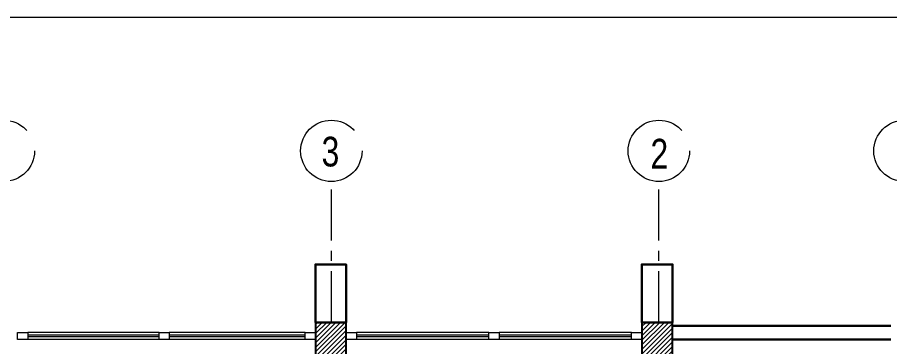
# Model space of a CAD drawing. Extents: x 990 to 1091, y 469 to 823.
# Drawn here: x 1044.51 to 1057.29, y 782.37 to 787.2 of the extents above; entities that cross this region are included whole.
import ezdxf

# ---------------------------------------------------------------- set-up
doc = ezdxf.new("R2010")
doc.units = 0
doc.header["$MEASUREMENT"] = 0
doc.linetypes.add('CENTERX2', pattern=[4, 2.5, -0.5, 0.5, -0.5])
for name, color, linetype, lineweight in [('axis', 252, 'CENTERX2', 5), ('Column', 252, 'CONTINUOUS', 25), ('elev', 252, 'CONTINUOUS', 9), ('hatch', 252, 'CONTINUOUS', 9), ('txt in circle', 252, 'CONTINUOUS', 13), ('UG-BORDER', 20, 'CONTINUOUS', 80), ('Wall', 252, 'CONTINUOUS', 30), ('WINDOW', 252, 'CONTINUOUS', 5)]:
    doc.layers.add(name, color=color, linetype=linetype, lineweight=lineweight)
doc.styles.add('SOSA2', font='SOSA.shx', dxfattribs={"width": 0.8})

# ---------------------------------------------------------------- blocks, each defined once
blk = doc.blocks.new('A$C11ED6BD5')
at = {"layer": 'axis', "color": 0, "ltscale": 0.3}
for p, q in [((-8.65, 22.2), (-8.65, 24.264)), ((-3.85, 22.2), (-3.85, 24.264))]:
    blk.add_line(p, q, dxfattribs=at)
at = {"layer": 'axis', "color": 0}
for centre in [(-13.45, 24.714), (-8.65, 24.714), (-3.85, 24.714), (-0.25, 24.714)]:
    blk.add_circle(centre, 0.45, dxfattribs=at)
at = {"layer": 'txt in circle', "color": 0, "ltscale": 0.01, "char_height": 0.435, "attachment_point": 5, "style": 'SOSA2'}
for s, insert in [('3', (-8.663, 24.7)), ('2', (-3.843, 24.673))]:
    blk.add_mtext(s, dxfattribs=dict(at, insert=insert))

msp = doc.modelspace()

# ---------------------------------------------------------------- hatches: boundary and pattern name
at = {"layer": 'hatch'}
h = msp.add_hatch(dxfattribs=at)
h.set_pattern_fill('ANSI31', color=256, scale=0.015, style=0)
h.set_pattern_definition([(45, (1241.088144, 444.304138), (-0.0336759605, 0.0336759605), [])])
h.paths.add_polyline_path([(1048.881, 781.626), (1049.331, 781.626), (1049.331, 782.726), (1048.881, 782.726)])
h = msp.add_hatch(dxfattribs=at)
h.set_pattern_fill('ANSI31', color=256, scale=0.015, style=0)
h.set_pattern_definition([(45, (1236.270844, 444.30417), (-0.0336759605, 0.0336759605), [])])
h.paths.add_polyline_path([(1053.664, 781.626), (1054.114, 781.626), (1054.114, 782.726), (1053.664, 782.726)])

# ---------------------------------------------------------------- linework, layer by layer
at = {"layer": 'Column'}
for points in [[(1048.881, 781.626), (1049.331, 781.626), (1049.331, 782.726), (1048.881, 782.726)], [(1053.664, 781.626), (1054.114, 781.626), (1054.114, 782.726), (1053.664, 782.726)]]:
    msp.add_lwpolyline(points, close=True, dxfattribs=at)
at = {"layer": 'elev', "linetype": 'Continuous'}
for points in [[(1044.514, 782.576), (1044.664, 782.576), (1044.664, 782.476), (1044.514, 782.476)], [(1044.514, 782.576), (1044.664, 782.576), (1044.664, 782.476), (1044.514, 782.476)], [(1044.514, 782.576), (1044.664, 782.576), (1044.664, 782.476), (1044.514, 782.476)], [(1044.514, 782.576), (1044.664, 782.576), (1044.664, 782.476), (1044.514, 782.476)], [(1046.589, 782.576), (1046.739, 782.576), (1046.739, 782.476), (1046.589, 782.476)], [(1046.589, 782.576), (1046.739, 782.576), (1046.739, 782.476), (1046.589, 782.476)], [(1046.589, 782.576), (1046.739, 782.576), (1046.739, 782.476), (1046.589, 782.476)], [(1046.589, 782.576), (1046.739, 782.576), (1046.739, 782.476), (1046.589, 782.476)], [(1048.731, 782.576), (1048.881, 782.576), (1048.881, 782.476), (1048.731, 782.476)], [(1048.731, 782.576), (1048.881, 782.576), (1048.881, 782.476), (1048.731, 782.476)], [(1048.731, 782.576), (1048.881, 782.576), (1048.881, 782.476), (1048.731, 782.476)], [(1048.731, 782.576), (1048.881, 782.576), (1048.881, 782.476), (1048.731, 782.476)], [(1049.331, 782.576), (1049.481, 782.576), (1049.481, 782.476), (1049.331, 782.476)], [(1049.331, 782.576), (1049.481, 782.576), (1049.481, 782.476), (1049.331, 782.476)], [(1049.331, 782.576), (1049.481, 782.576), (1049.481, 782.476), (1049.331, 782.476)], [(1049.331, 782.576), (1049.481, 782.576), (1049.481, 782.476), (1049.331, 782.476)], [(1051.422, 782.576), (1051.572, 782.576), (1051.572, 782.476), (1051.422, 782.476)], [(1051.422, 782.576), (1051.572, 782.576), (1051.572, 782.476), (1051.422, 782.476)], [(1051.422, 782.576), (1051.572, 782.576), (1051.572, 782.476), (1051.422, 782.476)], [(1051.422, 782.576), (1051.572, 782.576), (1051.572, 782.476), (1051.422, 782.476)], [(1053.514, 782.576), (1053.664, 782.576), (1053.664, 782.476), (1053.514, 782.476)], [(1053.514, 782.576), (1053.664, 782.576), (1053.664, 782.476), (1053.514, 782.476)], [(1053.514, 782.576), (1053.664, 782.576), (1053.664, 782.476), (1053.514, 782.476)], [(1053.514, 782.576), (1053.664, 782.576), (1053.664, 782.476), (1053.514, 782.476)]]:
    msp.add_lwpolyline(points, close=True, dxfattribs=at)
at = {"layer": 'UG-BORDER', "color": 14, "lineweight": 20}
msp.add_line((1069.395, 787.196), (990.383, 787.196), dxfattribs=at)
at = {"layer": 'Wall', "linetype": 'Continuous'}
for p, q in [((1054.114, 782.676), (1057.314, 782.676)), ((1054.114, 782.476), (1057.314, 782.476))]:
    msp.add_line(p, q, dxfattribs=at)
for points in [[(1048.881, 782.726), (1049.331, 782.726), (1049.331, 783.576), (1048.881, 783.576)], [(1053.664, 782.726), (1054.114, 782.726), (1054.114, 783.576), (1053.664, 783.576)]]:
    msp.add_lwpolyline(points, close=True, dxfattribs=at)
at = {"layer": 'WINDOW', "linetype": 'Continuous'}
for p, q in [((1046.589, 782.576), (1044.664, 782.576)), ((1046.589, 782.536), (1044.664, 782.536)), ((1046.589, 782.516), (1044.664, 782.516)), ((1046.589, 782.476), (1044.664, 782.476)), ((1048.731, 782.576), (1046.739, 782.576)), ((1048.731, 782.536), (1046.739, 782.536)), ((1048.731, 782.516), (1046.739, 782.516)), ((1048.731, 782.476), (1046.739, 782.476)), ((1051.422, 782.576), (1049.481, 782.576)), ((1051.422, 782.536), (1049.481, 782.536)), ((1051.422, 782.516), (1049.481, 782.516)), ((1051.422, 782.476), (1049.481, 782.476)), ((1053.514, 782.576), (1051.572, 782.576)), ((1053.514, 782.536), (1051.572, 782.536)), ((1053.514, 782.516), (1051.572, 782.516)), ((1053.514, 782.476), (1051.572, 782.476))]:
    msp.add_line(p, q, dxfattribs=at)

# ---------------------------------------------------------------- block references
at = {"layer": 'axis'}
msp.add_blockref('A$C11ED6BD5', (1057.764, 760.526), dxfattribs=at)

doc.saveas('drawing.dxf')
